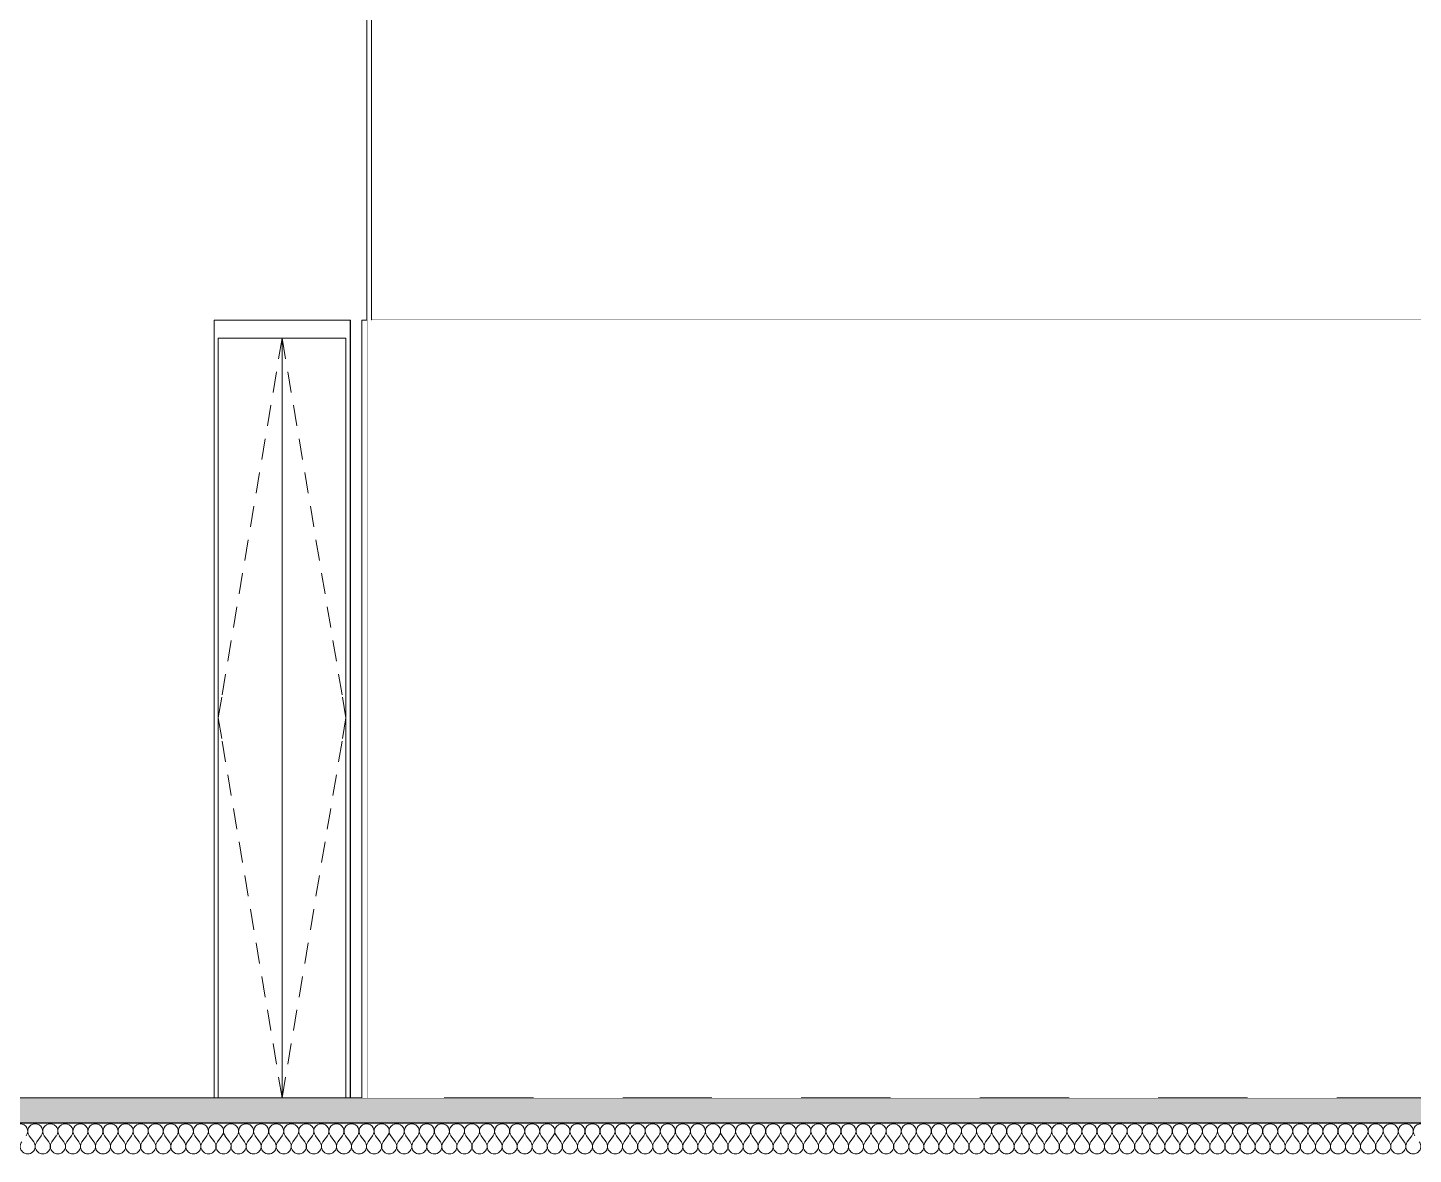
# Model space of a CAD drawing. Header units: millimetres. Extents: x -46169 to 228156, y -86316 to 18123.
# Drawn here: x 161364 to 165745, y -81289 to -77729 of the extents above; entities that cross this region are included whole.
import ezdxf

# ---------------------------------------------------------------- set-up
doc = ezdxf.new("R2010")
doc.units = ezdxf.units.MM
doc.header["$MEASUREMENT"] = 0
doc.linetypes.add('Dashed', pattern=[2822.222233, 1411.111116, -1411.111116])
doc.linetypes.add('Wipeout_Contour', pattern=[1000, 0, -1000])
for name, color, linetype, lineweight, true_color in [('0_Pen_No__105', 7, 'Continuous', 15, 0xa6a6a6), ('ArchiCAD Doors_Pen_No__63', 7, 'Continuous', 20, 0x606060), ('New_A-20-M_Floor_Slab_Pen_No__107', 7, 'Continuous', 15, 0xa6a6a6), ('New_A-20-M_Floor_Slab_Pen_No__109', 7, 'Continuous', 15, 0xa6a6a6), ('New_A-20-M_Floor_Slab_Pen_No__162', 7, 'Continuous', 0, 0xe47200), ('New_ArchiCAD Doors_Pen_No__63', 7, 'Continuous', 20, 0x606060)]:
    doc.layers.add(name, color=color, linetype=linetype, lineweight=lineweight, true_color=true_color)
for name, color, linetype in [('A-25-M_Wall_Int', 7, 'Continuous'), ('ArchiCAD Doors', 7, 'Continuous'), ('New_A-20-M_Floor_Slab', 7, 'Continuous'), ('New_A-25-M_Wall_Int', 7, 'Continuous'), ('New_ArchiCAD Doors', 7, 'Continuous')]:
    doc.layers.add(name, color=color, linetype=linetype)
for name, color, linetype, lineweight in [('A-25-M_Wall_Int_Pen_No__87', 8, 'Continuous', 20), ('New_A-20-M_Floor_Slab_Pen_No__1', 7, 'Continuous', 13), ('New_A-25-M_Wall_Int_Pen_No__87', 8, 'Continuous', 20), ('New_ArchiCAD Doors_Pen_No__3', 7, 'Continuous', 18), ('New_ArchiCAD Doors_Pen_No__87', 8, 'Continuous', 20)]:
    doc.layers.add(name, color=color, linetype=linetype, lineweight=lineweight)

# ---------------------------------------------------------------- blocks, each defined once
blk = doc.blocks.new('Section Elem_16_1', base_point=(104446.8, -81111))
at = {"color": 254, "linetype": 'Wipeout_Contour', "lineweight": 0, "ltscale": 1077314.74005045}
blk.add_wipeout([(162376.2, -78653), (162384.2, -78653), (162384.2, -81111), (162406.4, -81111), (162406.4, -69671.4), (162376.2, -69671.4)], dxfattribs=at).dxf.layer = 'New_A-25-M_Wall_Int'
at = {"color": 254, "linetype": 'Wipeout_Contour', "lineweight": 0, "ltscale": 712896.085846}
blk.add_wipeout([(161259, -81111), (161402.7, -81111), (161402.7, -70031), (161259, -70031)], dxfattribs=at).dxf.layer = 'New_A-25-M_Wall_Int'
at = {"color": 254, "linetype": 'Wipeout_Contour', "lineweight": 0, "ltscale": 714156.563209}
blk.add_wipeout([(162336, -78653), (162376.2, -78653), (162376.2, -69671.4), (162336, -69671.4)], dxfattribs=at).dxf.layer = 'New_A-25-M_Wall_Int'
at = {"color": 254, "linetype": 'Wipeout_Contour', "lineweight": 0, "ltscale": 1077470.538133543}
blk.add_wipeout([(162426.5, -69671.4), (162406.4, -69671.4), (162406.4, -81111), (162420.5, -81111), (162420.5, -78653), (162426.5, -78653)], dxfattribs=at).dxf.layer = 'New_A-25-M_Wall_Int'
at = {"color": 254, "linetype": 'Wipeout_Contour', "lineweight": 0, "ltscale": 713400.793084}
blk.add_wipeout([(161402.7, -81111), (161537.7, -81111), (161537.7, -70031), (161402.7, -70031)], dxfattribs=at).dxf.layer = 'New_A-25-M_Wall_Int'
at = {"color": 254, "linetype": 'Wipeout_Contour', "lineweight": 0, "ltscale": 713992.292216}
blk.add_wipeout([(162285.9, -69671.4), (162285.9, -78653), (162336, -78653), (162336, -69671.4)], dxfattribs=at).dxf.layer = 'New_A-25-M_Wall_Int'
at = {"color": 254, "linetype": 'Wipeout_Contour', "lineweight": 0, "ltscale": 714430.799271}
blk.add_wipeout([(162426.5, -78653), (162436.5, -78653), (162436.5, -69671.4), (162426.5, -69671.4)], dxfattribs=at).dxf.layer = 'New_A-25-M_Wall_Int'
at = {"color": 254, "linetype": 'Wipeout_Contour', "lineweight": 0, "ltscale": 713873.788373}
blk.add_wipeout([(161537.7, -70031), (161537.7, -81111), (161663.9, -81111), (161663.9, -70031)], dxfattribs=at).dxf.layer = 'New_A-25-M_Wall_Int'
at = {"color": 254, "linetype": 'Wipeout_Contour', "lineweight": 0, "ltscale": 1418899.165274966}
blk.add_wipeout([(161663.9, -69671.4), (161663.9, -70011), (161753.4, -70011), (161753.4, -70031), (161663.9, -70031), (161663.9, -81111), (161781, -81111), (161781, -69671.4)], dxfattribs=at).dxf.layer = 'New_A-25-M_Wall_Int'
at = {"color": 254, "linetype": 'Wipeout_Contour', "lineweight": 0, "ltscale": 713791.979632}
blk.add_wipeout([(162285.9, -69671.4), (162225.9, -69671.4), (162225.9, -78653), (162285.9, -78653)], dxfattribs=at).dxf.layer = 'New_A-25-M_Wall_Int'
at = {"color": 254, "linetype": 'Wipeout_Contour', "lineweight": 0, "ltscale": 714437.069259}
blk.add_wipeout([(161888.9, -69671.4), (161781, -69671.4), (161781, -81111), (161888.9, -81111)], dxfattribs=at).dxf.layer = 'New_A-25-M_Wall_Int'
at = {"color": 254, "linetype": 'Wipeout_Contour', "lineweight": 0, "ltscale": 713555.902123}
blk.add_wipeout([(162156.1, -69671.4), (162156.1, -78653), (162225.9, -78653), (162225.9, -69671.4)], dxfattribs=at).dxf.layer = 'New_A-25-M_Wall_Int'
at = {"color": 254, "linetype": 'Wipeout_Contour', "lineweight": 0, "ltscale": 1074895.352774525}
blk.add_wipeout([(161888.9, -69671.4), (161888.9, -81111), (161953.1, -81111), (161953.1, -78653), (161987.5, -78653), (161987.5, -69671.4)], dxfattribs=at).dxf.layer = 'New_A-25-M_Wall_Int'
at = {"color": 254, "linetype": 'Wipeout_Contour', "lineweight": 0, "ltscale": 712977.80633}
blk.add_wipeout([(162076.6, -69671.4), (161987.5, -69671.4), (161987.5, -78653), (162076.6, -78653)], dxfattribs=at).dxf.layer = 'New_A-25-M_Wall_Int'
at = {"color": 254, "linetype": 'Wipeout_Contour', "lineweight": 0, "ltscale": 713284.386191}
blk.add_wipeout([(162076.6, -69671.4), (162076.6, -78653), (162156.1, -78653), (162156.1, -69671.4)], dxfattribs=at).dxf.layer = 'New_A-25-M_Wall_Int'
blk = doc.blocks.new('Section Elem_80_1', base_point=(104446.8, -81111))
at = {"color": 254, "linetype": 'Wipeout_Contour', "lineweight": 0, "ltscale": 722430.419837}
blk.add_wipeout([(161966.7, -81111), (161966.7, -78726), (161953.1, -78726), (161953.1, -81111)], dxfattribs=at).dxf.layer = 'New_ArchiCAD Doors'
at = {"color": 254, "linetype": 'Wipeout_Contour', "lineweight": 0, "ltscale": 723927.611679}
blk.add_wipeout([(162370.4, -78726), (162370.4, -81111), (162383.9, -81111), (162383.9, -78726)], dxfattribs=at).dxf.layer = 'New_ArchiCAD Doors'
at = {"color": 254, "linetype": 'Wipeout_Contour', "lineweight": 0, "ltscale": 723952.452925}
blk.add_wipeout([(162383.9, -78726), (162383.9, -81111), (162384.2, -81111), (162384.2, -78726)], dxfattribs=at).dxf.layer = 'New_ArchiCAD Doors'
at = {"color": 254, "linetype": 'Wipeout_Contour', "lineweight": 0, "ltscale": 1442063.929316585}
blk.add_wipeout([(162383.9, -78653), (161953.1, -78653), (161953.1, -78726), (161966.7, -78726), (161966.7, -78710), (162370.4, -78710), (162370.4, -78726), (162383.9, -78726)], dxfattribs=at).dxf.layer = 'New_ArchiCAD Doors'
at = {"color": 254, "linetype": 'Wipeout_Contour', "lineweight": 0, "ltscale": 721782.50285}
blk.add_wipeout([(162383.9, -78653), (162383.9, -78726), (162384.2, -78726), (162384.2, -78653)], dxfattribs=at).dxf.layer = 'New_ArchiCAD Doors'
at = {"color": 254, "linetype": 'Wipeout_Contour', "lineweight": 0, "ltscale": 722802.857761}
blk.add_wipeout([(161966.7, -78710), (161966.7, -81111), (162168.5, -81111), (162168.5, -78710)], dxfattribs=at).dxf.layer = 'New_ArchiCAD Doors'
at = {"layer": 'New_ArchiCAD Doors_Pen_No__3', "linetype": 'Continuous'}
for p, q in [((162132.7, -78922.3), (162121.7, -78987.7)), ((162114.9, -79028.5), (162103.9, -79093.8)), ((162097, -79134.7), (162086, -79200)), ((162079.2, -79240.9), (162068.2, -79306.2)), ((162061.3, -79347), (162050.3, -79412.4)), ((162043.4, -79453.2), (162032.5, -79518.6)), ((162025.6, -79559.4), (162014.6, -79624.8)), ((162007.7, -79665.6), (161996.8, -79730.9)), ((161989.9, -79771.8), (161978.9, -79837.1)), ((161977.6, -79845.1), (161966.6, -79910.5)), ((161977.6, -79975.8), (161966.6, -79910.5)), ((161989.9, -80049.1), (161978.9, -79983.8)), ((162007.7, -80155.3), (161996.8, -80090)), ((162025.6, -80261.5), (162014.6, -80196.2)), ((162043.4, -80367.7), (162032.5, -80302.3)), ((162061.3, -80473.9), (162050.3, -80408.5)), ((162079.2, -80580.1), (162068.2, -80514.7)), ((162097, -80686.2), (162086, -80620.9)), ((162114.9, -80792.4), (162103.9, -80727.1)), ((162132.7, -80898.6), (162121.7, -80833.3))]:
    blk.add_line(p, q, dxfattribs=at)
at = {"layer": 'New_ArchiCAD Doors_Pen_No__63', "linetype": 'Continuous'}
for p, q in [((161953.1, -78653), (162383.9, -78653)), ((161953.1, -78726), (161953.1, -78653)), ((162384.2, -78653), (162383.9, -78653)), ((161966.7, -78710), (161966.7, -78726)), ((161953.1, -81111), (161953.1, -78726)), ((161966.7, -78726), (161966.7, -81111))]:
    blk.add_line(p, q, dxfattribs=at)
at = {"color": 254, "linetype": 'Wipeout_Contour', "lineweight": 0, "ltscale": 723527.126709}
blk.add_wipeout([(162370.4, -78710), (162168.5, -78710), (162168.5, -81111), (162370.4, -81111)], dxfattribs=at).dxf.layer = 'New_ArchiCAD Doors'
at = {"layer": 'New_ArchiCAD Doors_Pen_No__3', "linetype": 'Continuous'}
for p, q in [((162168.4, -78710), (162157.4, -78775.3)), ((162168.4, -78710), (162179.4, -78775.3)), ((162150.6, -78816.1), (162139.6, -78881.5)), ((162186.3, -78816.1), (162197.3, -78881.5)), ((162204.1, -78922.3), (162215.1, -78987.7)), ((162222, -79028.5), (162233, -79093.8)), ((162239.8, -79134.7), (162250.8, -79200)), ((162257.7, -79240.9), (162268.7, -79306.2)), ((162275.5, -79347), (162286.5, -79412.4)), ((162293.4, -79453.2), (162304.4, -79518.6)), ((162311.3, -79559.4), (162322.2, -79624.8)), ((162329.1, -79665.6), (162340.1, -79730.9)), ((162347, -79771.8), (162358, -79837.1)), ((162359.3, -79845.1), (162370.3, -79910.5)), ((162359.3, -79975.8), (162370.3, -79910.5)), ((162347, -80049.1), (162358, -79983.8)), ((162329.1, -80155.3), (162340.1, -80090)), ((162311.3, -80261.5), (162322.2, -80196.2)), ((162293.4, -80367.7), (162304.4, -80302.3)), ((162275.5, -80473.9), (162286.5, -80408.5)), ((162257.7, -80580.1), (162268.7, -80514.7)), ((162239.8, -80686.2), (162250.8, -80620.9)), ((162222, -80792.4), (162233, -80727.1)), ((162204.1, -80898.6), (162215.1, -80833.3)), ((162150.6, -81004.8), (162139.6, -80939.4)), ((162186.3, -81004.8), (162197.3, -80939.4)), ((162168.4, -81111), (162157.4, -81045.6)), ((162168.4, -81111), (162179.4, -81045.6))]:
    blk.add_line(p, q, dxfattribs=at)
at = {"layer": 'New_ArchiCAD Doors_Pen_No__63', "linetype": 'Continuous'}
for p, q in [((162383.9, -78653), (162383.9, -78726)), ((162168.5, -78710), (161966.7, -78710)), ((162168.5, -78710), (162370.4, -78710)), ((162168.5, -81111), (162168.5, -78710)), ((162370.4, -78710), (162370.4, -78726)), ((162370.4, -81111), (162370.4, -78726)), ((162384.2, -78726), (162383.9, -78726)), ((162383.9, -78726), (162383.9, -81111))]:
    blk.add_line(p, q, dxfattribs=at)
at = {"layer": 'New_ArchiCAD Doors_Pen_No__87', "linetype": 'Continuous'}
blk.add_line((162384.2, -78653), (162384.2, -81111), dxfattribs=at)
blk = doc.blocks.new('*X183', base_point=(104446.8, -81111))
at = {"layer": 'New_A-20-M_Floor_Slab_Pen_No__107', "linetype": 'Continuous'}
for p, q in [((161383.1, -81250), (161368.8, -81230.9)), ((161392.6, -81250), (161406.9, -81230.9)), ((161430.7, -81250), (161416.4, -81230.9)), ((161440.2, -81250), (161454.5, -81230.9)), ((161478.3, -81250), (161464, -81230.9)), ((161487.8, -81250), (161502.1, -81230.9)), ((161525.9, -81250), (161511.7, -81230.9)), ((161535.5, -81250), (161549.8, -81230.9)), ((161573.6, -81250), (161559.3, -81230.9)), ((161583.1, -81250), (161597.4, -81230.9)), ((161621.2, -81250), (161606.9, -81230.9)), ((161630.7, -81250), (161645, -81230.9)), ((161668.8, -81250), (161654.5, -81230.9)), ((161678.3, -81250), (161692.6, -81230.9)), ((161716.4, -81250), (161702.1, -81230.9)), ((161725.9, -81250), (161740.2, -81230.9)), ((161764, -81250), (161749.8, -81230.9)), ((161773.6, -81250), (161787.8, -81230.9)), ((161811.7, -81250), (161797.4, -81230.9)), ((161821.2, -81250), (161835.5, -81230.9)), ((161859.3, -81250), (161845, -81230.9)), ((161868.8, -81250), (161883.1, -81230.9)), ((161906.9, -81250), (161892.6, -81230.9)), ((161916.4, -81250), (161930.7, -81230.9)), ((161954.5, -81250), (161940.2, -81230.9)), ((161964, -81250), (161978.3, -81230.9)), ((162002.1, -81250), (161987.8, -81230.9)), ((162011.7, -81250), (162025.9, -81230.9)), ((162049.8, -81250), (162035.5, -81230.9)), ((162059.3, -81250), (162073.6, -81230.9)), ((162097.4, -81250), (162083.1, -81230.9)), ((162106.9, -81250), (162121.2, -81230.9)), ((162145, -81250), (162130.7, -81230.9)), ((162154.5, -81250), (162168.8, -81230.9)), ((162192.6, -81250), (162178.3, -81230.9)), ((162202.1, -81250), (162216.4, -81230.9)), ((162240.2, -81250), (162225.9, -81230.9)), ((162249.8, -81250), (162264, -81230.9)), ((162287.8, -81250), (162273.6, -81230.9)), ((162297.4, -81250), (162311.7, -81230.9)), ((162335.5, -81250), (162321.2, -81230.9)), ((162345, -81250), (162359.3, -81230.9)), ((162383.1, -81250), (162368.8, -81230.9)), ((162392.6, -81250), (162406.9, -81230.9)), ((162430.7, -81250), (162416.4, -81230.9)), ((162440.2, -81250), (162454.5, -81230.9)), ((162478.3, -81250), (162464, -81230.9)), ((162487.8, -81250), (162502.1, -81230.9)), ((162525.9, -81250), (162511.7, -81230.9)), ((162535.5, -81250), (162549.8, -81230.9)), ((162573.6, -81250), (162559.3, -81230.9)), ((162583.1, -81250), (162597.4, -81230.9)), ((162621.2, -81250), (162606.9, -81230.9)), ((162630.7, -81250), (162645, -81230.9)), ((162668.8, -81250), (162654.5, -81230.9)), ((162678.3, -81250), (162692.6, -81230.9)), ((162716.4, -81250), (162702.1, -81230.9)), ((162725.9, -81250), (162740.2, -81230.9)), ((162764, -81250), (162749.8, -81230.9)), ((162773.6, -81250), (162787.8, -81230.9)), ((162811.7, -81250), (162797.4, -81230.9)), ((162821.2, -81250), (162835.5, -81230.9)), ((162859.3, -81250), (162845, -81230.9)), ((162868.8, -81250), (162883.1, -81230.9)), ((162906.9, -81250), (162892.6, -81230.9)), ((162916.4, -81250), (162930.7, -81230.9)), ((162954.5, -81250), (162940.2, -81230.9)), ((162964, -81250), (162978.3, -81230.9)), ((163002.1, -81250), (162987.8, -81230.9)), ((163011.7, -81250), (163025.9, -81230.9)), ((163049.8, -81250), (163035.5, -81230.9)), ((163059.3, -81250), (163073.6, -81230.9)), ((163097.4, -81250), (163083.1, -81230.9)), ((163106.9, -81250), (163121.2, -81230.9)), ((163145, -81250), (163130.7, -81230.9)), ((163154.5, -81250), (163168.8, -81230.9)), ((163192.6, -81250), (163178.3, -81230.9)), ((163202.1, -81250), (163216.4, -81230.9)), ((163240.2, -81250), (163225.9, -81230.9)), ((163249.8, -81250), (163264, -81230.9)), ((163287.8, -81250), (163273.6, -81230.9)), ((163297.4, -81250), (163311.7, -81230.9)), ((163335.5, -81250), (163321.2, -81230.9)), ((163345, -81250), (163359.3, -81230.9)), ((163383.1, -81250), (163368.8, -81230.9)), ((163392.6, -81250), (163406.9, -81230.9)), ((163430.7, -81250), (163416.4, -81230.9)), ((163440.2, -81250), (163454.5, -81230.9)), ((163478.3, -81250), (163464, -81230.9)), ((163487.8, -81250), (163502.1, -81230.9)), ((163525.9, -81250), (163511.7, -81230.9)), ((163535.5, -81250), (163549.8, -81230.9)), ((163573.6, -81250), (163559.3, -81230.9)), ((163583.1, -81250), (163597.4, -81230.9)), ((163621.2, -81250), (163606.9, -81230.9)), ((163630.7, -81250), (163645, -81230.9)), ((163668.8, -81250), (163654.5, -81230.9)), ((163678.3, -81250), (163692.6, -81230.9)), ((163716.4, -81250), (163702.1, -81230.9)), ((163725.9, -81250), (163740.2, -81230.9)), ((163764, -81250), (163749.8, -81230.9)), ((163773.6, -81250), (163787.8, -81230.9)), ((163811.7, -81250), (163797.4, -81230.9)), ((163821.2, -81250), (163835.5, -81230.9)), ((163859.3, -81250), (163845, -81230.9)), ((163868.8, -81250), (163883.1, -81230.9)), ((163906.9, -81250), (163892.6, -81230.9)), ((163916.4, -81250), (163930.7, -81230.9)), ((163954.5, -81250), (163940.2, -81230.9)), ((163964, -81250), (163978.3, -81230.9)), ((164002.1, -81250), (163987.8, -81230.9)), ((164011.7, -81250), (164025.9, -81230.9)), ((164049.8, -81250), (164035.5, -81230.9)), ((164059.3, -81250), (164073.6, -81230.9)), ((164097.4, -81250), (164083.1, -81230.9)), ((164106.9, -81250), (164121.2, -81230.9)), ((164145, -81250), (164130.7, -81230.9)), ((164154.5, -81250), (164168.8, -81230.9)), ((164192.6, -81250), (164178.3, -81230.9)), ((164202.1, -81250), (164216.4, -81230.9)), ((164240.2, -81250), (164225.9, -81230.9)), ((164249.8, -81250), (164264, -81230.9)), ((164287.8, -81250), (164273.6, -81230.9)), ((164297.4, -81250), (164311.7, -81230.9)), ((164335.5, -81250), (164321.2, -81230.9)), ((164345, -81250), (164359.3, -81230.9)), ((164383.1, -81250), (164368.8, -81230.9)), ((164392.6, -81250), (164406.9, -81230.9)), ((164430.7, -81250), (164416.4, -81230.9)), ((164440.2, -81250), (164454.5, -81230.9)), ((164478.3, -81250), (164464, -81230.9)), ((164487.8, -81250), (164502.1, -81230.9)), ((164525.9, -81250), (164511.7, -81230.9)), ((164535.5, -81250), (164549.8, -81230.9)), ((164573.6, -81250), (164559.3, -81230.9)), ((164583.1, -81250), (164597.4, -81230.9)), ((164621.2, -81250), (164606.9, -81230.9)), ((164630.7, -81250), (164645, -81230.9)), ((164668.8, -81250), (164654.5, -81230.9)), ((164678.3, -81250), (164692.6, -81230.9)), ((164716.4, -81250), (164702.1, -81230.9)), ((164725.9, -81250), (164740.2, -81230.9)), ((164764, -81250), (164749.8, -81230.9)), ((164773.6, -81250), (164787.8, -81230.9)), ((164811.7, -81250), (164797.4, -81230.9)), ((164821.2, -81250), (164835.5, -81230.9)), ((164859.3, -81250), (164845, -81230.9)), ((164868.8, -81250), (164883.1, -81230.9)), ((164906.9, -81250), (164892.6, -81230.9)), ((164916.4, -81250), (164930.7, -81230.9)), ((164954.5, -81250), (164940.2, -81230.9)), ((164964, -81250), (164978.3, -81230.9)), ((165002.1, -81250), (164987.8, -81230.9)), ((165011.7, -81250), (165025.9, -81230.9)), ((165049.8, -81250), (165035.5, -81230.9)), ((165059.3, -81250), (165073.6, -81230.9)), ((165097.4, -81250), (165083.1, -81230.9)), ((165106.9, -81250), (165121.2, -81230.9)), ((165145, -81250), (165130.7, -81230.9)), ((165154.5, -81250), (165168.8, -81230.9)), ((165192.6, -81250), (165178.3, -81230.9)), ((165202.1, -81250), (165216.4, -81230.9)), ((165240.2, -81250), (165225.9, -81230.9)), ((165249.8, -81250), (165264, -81230.9)), ((165287.8, -81250), (165273.6, -81230.9)), ((165297.4, -81250), (165311.7, -81230.9)), ((165335.5, -81250), (165321.2, -81230.9)), ((165345, -81250), (165359.3, -81230.9)), ((165383.1, -81250), (165368.8, -81230.9)), ((165392.6, -81250), (165406.9, -81230.9)), ((165430.7, -81250), (165416.4, -81230.9)), ((165440.2, -81250), (165454.5, -81230.9)), ((165478.3, -81250), (165464, -81230.9)), ((165487.8, -81250), (165502.1, -81230.9)), ((165525.9, -81250), (165511.7, -81230.9)), ((165535.5, -81250), (165549.8, -81230.9)), ((165573.6, -81250), (165559.3, -81230.9)), ((165583.1, -81250), (165597.4, -81230.9)), ((165621.2, -81250), (165606.9, -81230.9)), ((165630.7, -81250), (165645, -81230.9)), ((165668.8, -81250), (165654.5, -81230.9)), ((165678.3, -81250), (165692.6, -81230.9)), ((165716.4, -81250), (165702.1, -81230.9)), ((165725.9, -81250), (165740.2, -81230.9))]:
    blk.add_line(p, q, dxfattribs=at)
for centre, start, end in [((161340.2, -81216.7), 323.1301, 90), ((161387.8, -81216.7), 90, 216.8699), ((161387.8, -81216.7), 323.1301, 90), ((161435.5, -81216.7), 90, 216.8699), ((161435.5, -81216.7), 323.1301, 90), ((161483.1, -81216.7), 90, 216.8699), ((161483.1, -81216.7), 323.1301, 90), ((161530.7, -81216.7), 90, 216.8699), ((161530.7, -81216.7), 323.1301, 90), ((161578.3, -81216.7), 90, 216.8699), ((161578.3, -81216.7), 323.1301, 90), ((161625.9, -81216.7), 90, 216.8699), ((161625.9, -81216.7), 323.1301, 90), ((161673.6, -81216.7), 90, 216.8699), ((161673.6, -81216.7), 323.1301, 90), ((161721.2, -81216.7), 90, 216.8699), ((161721.2, -81216.7), 323.1301, 90), ((161768.8, -81216.7), 90, 216.8699), ((161768.8, -81216.7), 323.1301, 90), ((161816.4, -81216.7), 90, 216.8699), ((161816.4, -81216.7), 323.1301, 90), ((161864, -81216.7), 90, 216.8699), ((161864, -81216.7), 323.1301, 90), ((161911.7, -81216.7), 90, 216.8699), ((161911.7, -81216.7), 323.1301, 90), ((161959.3, -81216.7), 90, 216.8699), ((161959.3, -81216.7), 323.1301, 90), ((162006.9, -81216.7), 90, 216.8699), ((162006.9, -81216.7), 323.1301, 90), ((162054.5, -81216.7), 90, 216.8699), ((162054.5, -81216.7), 323.1301, 90), ((162102.1, -81216.7), 90, 216.8699), ((162102.1, -81216.7), 323.1301, 90), ((162149.8, -81216.7), 90, 216.8699), ((162149.8, -81216.7), 323.1301, 90), ((162197.4, -81216.7), 90, 216.8699), ((162197.4, -81216.7), 323.1301, 90), ((162245, -81216.7), 90, 216.8699), ((162245, -81216.7), 323.1301, 90), ((162292.6, -81216.7), 90, 216.8699), ((162292.6, -81216.7), 323.1301, 90), ((162340.2, -81216.7), 90, 216.8699), ((162340.2, -81216.7), 323.1301, 90), ((162387.8, -81216.7), 90, 216.8699), ((162387.8, -81216.7), 323.1301, 90), ((162435.5, -81216.7), 90, 216.8699), ((162435.5, -81216.7), 323.1301, 90), ((162483.1, -81216.7), 90, 216.8699), ((162483.1, -81216.7), 323.1301, 90), ((162530.7, -81216.7), 90, 216.8699), ((162530.7, -81216.7), 323.1301, 90), ((162578.3, -81216.7), 90, 216.8699), ((162578.3, -81216.7), 323.1301, 90), ((162625.9, -81216.7), 90, 216.8699), ((162625.9, -81216.7), 323.1301, 90), ((162673.6, -81216.7), 90, 216.8699), ((162673.6, -81216.7), 323.1301, 90), ((162721.2, -81216.7), 90, 216.8699), ((162721.2, -81216.7), 323.1301, 90), ((162768.8, -81216.7), 90, 216.8699), ((162768.8, -81216.7), 323.1301, 90), ((162816.4, -81216.7), 90, 216.8699), ((162816.4, -81216.7), 323.1301, 90), ((162864, -81216.7), 90, 216.8699), ((162864, -81216.7), 323.1301, 90), ((162911.7, -81216.7), 90, 216.8699), ((162911.7, -81216.7), 323.1301, 90), ((162959.3, -81216.7), 90, 216.8699), ((162959.3, -81216.7), 323.1301, 90), ((163006.9, -81216.7), 90, 216.8699), ((163006.9, -81216.7), 323.1301, 90), ((163054.5, -81216.7), 90, 216.8699), ((163054.5, -81216.7), 323.1301, 90), ((163102.1, -81216.7), 90, 216.8699), ((163102.1, -81216.7), 323.1301, 90), ((163149.8, -81216.7), 90, 216.8699), ((163149.8, -81216.7), 323.1301, 90), ((163197.4, -81216.7), 90, 216.8699), ((163197.4, -81216.7), 323.1301, 90), ((163245, -81216.7), 90, 216.8699), ((163245, -81216.7), 323.1301, 90), ((163292.6, -81216.7), 90, 216.8699), ((163292.6, -81216.7), 323.1301, 90), ((163340.2, -81216.7), 90, 216.8699), ((163340.2, -81216.7), 323.1301, 90), ((163387.8, -81216.7), 90, 216.8699), ((163387.8, -81216.7), 323.1301, 90), ((163435.5, -81216.7), 90, 216.8699), ((163435.5, -81216.7), 323.1301, 90), ((163483.1, -81216.7), 90, 216.8699), ((163483.1, -81216.7), 323.1301, 90), ((163530.7, -81216.7), 90, 216.8699), ((163530.7, -81216.7), 323.1301, 90), ((163578.3, -81216.7), 90, 216.8699), ((163578.3, -81216.7), 323.1301, 90), ((163625.9, -81216.7), 90, 216.8699), ((163625.9, -81216.7), 323.1301, 90), ((163673.6, -81216.7), 90, 216.8699), ((163673.6, -81216.7), 323.1301, 90), ((163721.2, -81216.7), 90, 216.8699), ((163721.2, -81216.7), 323.1301, 90), ((163768.8, -81216.7), 90, 216.8699), ((163768.8, -81216.7), 323.1301, 90), ((163816.4, -81216.7), 90, 216.8699), ((163816.4, -81216.7), 323.1301, 90), ((163864, -81216.7), 90, 216.8699), ((163864, -81216.7), 323.1301, 90), ((163911.7, -81216.7), 90, 216.8699), ((163911.7, -81216.7), 323.1301, 90), ((163959.3, -81216.7), 90, 216.8699), ((163959.3, -81216.7), 323.1301, 90), ((164006.9, -81216.7), 90, 216.8699), ((164006.9, -81216.7), 323.1301, 90), ((164054.5, -81216.7), 90, 216.8699), ((164054.5, -81216.7), 323.1301, 90), ((164102.1, -81216.7), 90, 216.8699), ((164102.1, -81216.7), 323.1301, 90), ((164149.8, -81216.7), 90, 216.8699), ((164149.8, -81216.7), 323.1301, 90), ((164197.4, -81216.7), 90, 216.8699), ((164197.4, -81216.7), 323.1301, 90), ((164245, -81216.7), 90, 216.8699), ((164245, -81216.7), 323.1301, 90), ((164292.6, -81216.7), 90, 216.8699), ((164292.6, -81216.7), 323.1301, 90), ((164340.2, -81216.7), 90, 216.8699), ((164340.2, -81216.7), 323.1301, 90), ((164387.8, -81216.7), 90, 216.8699), ((164387.8, -81216.7), 323.1301, 90), ((164435.5, -81216.7), 90, 216.8699), ((164435.5, -81216.7), 323.1301, 90), ((164483.1, -81216.7), 90, 216.8699), ((164483.1, -81216.7), 323.1301, 90), ((164530.7, -81216.7), 90, 216.8699), ((164530.7, -81216.7), 323.1301, 90), ((164578.3, -81216.7), 90, 216.8699), ((164578.3, -81216.7), 323.1301, 90), ((164625.9, -81216.7), 90, 216.8699), ((164625.9, -81216.7), 323.1301, 90), ((164673.6, -81216.7), 90, 216.8699), ((164673.6, -81216.7), 323.1301, 90), ((164721.2, -81216.7), 90, 216.8699), ((164721.2, -81216.7), 323.1301, 90), ((164768.8, -81216.7), 90, 216.8699), ((164768.8, -81216.7), 323.1301, 90), ((164816.4, -81216.7), 90, 216.8699), ((164816.4, -81216.7), 323.1301, 90), ((164864, -81216.7), 90, 216.8699), ((164864, -81216.7), 323.1301, 90), ((164911.7, -81216.7), 90, 216.8699), ((164911.7, -81216.7), 323.1301, 90), ((164959.3, -81216.7), 90, 216.8699), ((164959.3, -81216.7), 323.1301, 90), ((165006.9, -81216.7), 90, 216.8699), ((165006.9, -81216.7), 323.1301, 90), ((165054.5, -81216.7), 90, 216.8699), ((165054.5, -81216.7), 323.1301, 90), ((165102.1, -81216.7), 90, 216.8699), ((165102.1, -81216.7), 323.1301, 90), ((165149.8, -81216.7), 90, 216.8699), ((165149.8, -81216.7), 323.1301, 90), ((165197.4, -81216.7), 90, 216.8699), ((165197.4, -81216.7), 323.1301, 90), ((165245, -81216.7), 90, 216.8699), ((165245, -81216.7), 323.1301, 90), ((165292.6, -81216.7), 90, 216.8699), ((165292.6, -81216.7), 323.1301, 90), ((165340.2, -81216.7), 90, 216.8699), ((165340.2, -81216.7), 323.1301, 90), ((165387.8, -81216.7), 90, 216.8699), ((165387.8, -81216.7), 323.1301, 90), ((165435.5, -81216.7), 90, 216.8699), ((165435.5, -81216.7), 323.1301, 90), ((165483.1, -81216.7), 90, 216.8699), ((165483.1, -81216.7), 323.1301, 90), ((165530.7, -81216.7), 90, 216.8699), ((165530.7, -81216.7), 323.1301, 90), ((165578.3, -81216.7), 90, 216.8699), ((165578.3, -81216.7), 323.1301, 90), ((165625.9, -81216.7), 90, 216.8699), ((165625.9, -81216.7), 323.1301, 90), ((165673.6, -81216.7), 90, 216.8699), ((165673.6, -81216.7), 323.1301, 90), ((165721.2, -81216.7), 90, 216.8699), ((165721.2, -81216.7), 323.1301, 90), ((165768.8, -81216.7), 90, 216.8699), ((161364, -81264.3), 143.1301, 36.8699), ((161411.7, -81264.3), 143.1301, 36.8699), ((161459.3, -81264.3), 143.1301, 36.8699), ((161506.9, -81264.3), 143.1301, 36.8699), ((161554.5, -81264.3), 143.1301, 36.8699), ((161602.1, -81264.3), 143.1301, 36.8699), ((161649.8, -81264.3), 143.1301, 36.8699), ((161697.4, -81264.3), 143.1301, 36.8699), ((161745, -81264.3), 143.1301, 36.8699), ((161792.6, -81264.3), 143.1301, 36.8699), ((161840.2, -81264.3), 143.1301, 36.8699), ((161887.8, -81264.3), 143.1301, 36.8699), ((161935.5, -81264.3), 143.1301, 36.8699), ((161983.1, -81264.3), 143.1301, 36.8699), ((162030.7, -81264.3), 143.1301, 36.8699), ((162078.3, -81264.3), 143.1301, 36.8699), ((162125.9, -81264.3), 143.1301, 36.8699), ((162173.6, -81264.3), 143.1301, 36.8699), ((162221.2, -81264.3), 143.1301, 36.8699), ((162268.8, -81264.3), 143.1301, 36.8699), ((162316.4, -81264.3), 143.1301, 36.8699), ((162364, -81264.3), 143.1301, 36.8699), ((162411.7, -81264.3), 143.1301, 36.8699), ((162459.3, -81264.3), 143.1301, 36.8699), ((162506.9, -81264.3), 143.1301, 36.8699), ((162554.5, -81264.3), 143.1301, 36.8699), ((162602.1, -81264.3), 143.1301, 36.8699), ((162649.8, -81264.3), 143.1301, 36.8699), ((162697.4, -81264.3), 143.1301, 36.8699), ((162745, -81264.3), 143.1301, 36.8699), ((162792.6, -81264.3), 143.1301, 36.8699), ((162840.2, -81264.3), 143.1301, 36.8699), ((162887.8, -81264.3), 143.1301, 36.8699), ((162935.5, -81264.3), 143.1301, 36.8699), ((162983.1, -81264.3), 143.1301, 36.8699), ((163030.7, -81264.3), 143.1301, 36.8699), ((163078.3, -81264.3), 143.1301, 36.8699), ((163125.9, -81264.3), 143.1301, 36.8699), ((163173.6, -81264.3), 143.1301, 36.8699), ((163221.2, -81264.3), 143.1301, 36.8699), ((163268.8, -81264.3), 143.1301, 36.8699), ((163316.4, -81264.3), 143.1301, 36.8699), ((163364, -81264.3), 143.1301, 36.8699), ((163411.7, -81264.3), 143.1301, 36.8699), ((163459.3, -81264.3), 143.1301, 36.8699), ((163506.9, -81264.3), 143.1301, 36.8699), ((163554.5, -81264.3), 143.1301, 36.8699), ((163602.1, -81264.3), 143.1301, 36.8699), ((163649.8, -81264.3), 143.1301, 36.8699), ((163697.4, -81264.3), 143.1301, 36.8699), ((163745, -81264.3), 143.1301, 36.8699), ((163792.6, -81264.3), 143.1301, 36.8699), ((163840.2, -81264.3), 143.1301, 36.8699), ((163887.8, -81264.3), 143.1301, 36.8699), ((163935.5, -81264.3), 143.1301, 36.8699), ((163983.1, -81264.3), 143.1301, 36.8699), ((164030.7, -81264.3), 143.1301, 36.8699), ((164078.3, -81264.3), 143.1301, 36.8699), ((164125.9, -81264.3), 143.1301, 36.8699), ((164173.6, -81264.3), 143.1301, 36.8699), ((164221.2, -81264.3), 143.1301, 36.8699), ((164268.8, -81264.3), 143.1301, 36.8699), ((164316.4, -81264.3), 143.1301, 36.8699), ((164364, -81264.3), 143.1301, 36.8699), ((164411.7, -81264.3), 143.1301, 36.8699), ((164459.3, -81264.3), 143.1301, 36.8699), ((164506.9, -81264.3), 143.1301, 36.8699), ((164554.5, -81264.3), 143.1301, 36.8699), ((164602.1, -81264.3), 143.1301, 36.8699), ((164649.8, -81264.3), 143.1301, 36.8699), ((164697.4, -81264.3), 143.1301, 36.8699), ((164745, -81264.3), 143.1301, 36.8699), ((164792.6, -81264.3), 143.1301, 36.8699), ((164840.2, -81264.3), 143.1301, 36.8699), ((164887.8, -81264.3), 143.1301, 36.8699), ((164935.5, -81264.3), 143.1301, 36.8699), ((164983.1, -81264.3), 143.1301, 36.8699), ((165030.7, -81264.3), 143.1301, 36.8699), ((165078.3, -81264.3), 143.1301, 36.8699), ((165125.9, -81264.3), 143.1301, 36.8699), ((165173.6, -81264.3), 143.1301, 36.8699), ((165221.2, -81264.3), 143.1301, 36.8699), ((165268.8, -81264.3), 143.1301, 36.8699), ((165316.4, -81264.3), 143.1301, 36.8699), ((165364, -81264.3), 143.1301, 36.8699), ((165411.7, -81264.3), 143.1301, 36.8699), ((165459.3, -81264.3), 143.1301, 36.8699), ((165506.9, -81264.3), 143.1301, 36.8699), ((165554.5, -81264.3), 143.1301, 36.8699), ((165602.1, -81264.3), 143.1301, 36.8699), ((165649.8, -81264.3), 143.1301, 36.8699), ((165697.4, -81264.3), 143.1301, 36.8699), ((165745, -81264.3), 143.1301, 36.8699)]:
    blk.add_arc(centre, 23.8, start, end, dxfattribs=at)
blk = doc.blocks.new('Section Elem_146_1', base_point=(104446.8, -81111))
at = {"color": 254, "linetype": 'Wipeout_Contour', "lineweight": 0, "ltscale": 1154663.639280361}
blk.add_wipeout([(181470.3, -81190), (181470.3, -81186), (181368.1, -81186), (181368.1, -81111), (160483.1, -81111), (160483.1, -81190)], dxfattribs=at).dxf.layer = 'New_A-20-M_Floor_Slab'
at = {"layer": 'New_A-20-M_Floor_Slab_Pen_No__109', "linetype": 'Continuous'}
h = blk.add_hatch(dxfattribs=at)
h.set_pattern_fill('Lightweight_Concrete_0001', color=256, style=0, pattern_type=2)
h.set_pattern_definition([(0, (104446.8, -81110.96), (0, 779.423), [48.75, -401.25]), (0, (104671.8, -80721.25), (0, 779.423), [48.75, -401.25]), (60, (104446.8, -81110.96), (-675, 389.7114), [48.75, -401.25]), (60, (104896.8, -81110.96), (-675, 389.7114), [48.75, -401.25]), (120, (104495.5, -81110.96), (675, 389.7114), [48.75, -401.25]), (120, (104945.5, -81110.96), (675, 389.7114), [48.75, -401.25]), (0, (104446.78, -81035.96), (0, 150), [0, -150, 0, -225]), (45, (104521.78, -81035.96), (-106.06602, 106.06602), [0, -112.5, 0, -187.5])])
h.paths.add_polyline_path([(181470.3, -81190), (181470.3, -81186), (181368.1, -81186), (181368.1, -81111), (160483.1, -81111), (160483.1, -81190)])
at = {"layer": 'New_A-20-M_Floor_Slab_Pen_No__162', "linetype": 'Continuous'}
blk.add_hatch(color=256, dxfattribs=at).paths.add_polyline_path([(181470.3, -81190.5), (181470.3, -81190), (160483.1, -81190), (160483.1, -81190.5)])
at = {"layer": 'New_A-20-M_Floor_Slab_Pen_No__1', "linetype": 'Continuous', "flags": 128}
blk.add_lwpolyline([(177172.4, -81111), (160483.1, -81111), (138338.7, -81111), (126599.8, -81111), (105107.6, -81111)], dxfattribs=at)
at = {"color": 254, "linetype": 'Wipeout_Contour', "lineweight": 0, "ltscale": 757399.620549}
blk.add_wipeout([(160483.1, -81290.5), (181470.3, -81290.5), (181470.3, -81190.5), (160483.1, -81190.5)], dxfattribs=at).dxf.layer = 'New_A-20-M_Floor_Slab'
at = {"layer": 'New_A-20-M_Floor_Slab_Pen_No__1', "linetype": 'Continuous', "flags": 128}
for points in [[(181470.3, -81190), (160483.1, -81190), (138338.7, -81190), (126599.8, -81190), (105107.6, -81190)], [(181470.3, -81190.5), (160483.1, -81190.5), (138338.7, -81190.5), (126599.8, -81190.5), (105107.6, -81190.5)]]:
    blk.add_lwpolyline(points, dxfattribs=at)
at = {"layer": 'New_A-20-M_Floor_Slab'}
blk.add_blockref('*X183', (104446.8, -81111), dxfattribs=at)
blk = doc.blocks.new('Section Elem_166_1', base_point=(104446.8, -81111))
at = {"color": 254, "linetype": 'Wipeout_Contour', "lineweight": 0, "ltscale": 741750.815252}
blk.add_wipeout([(162451.5, -78653), (177172.4, -78653), (177172.4, -70031), (162451.5, -70031)], dxfattribs=at).dxf.layer = 'New_A-25-M_Wall_Int'
at = {"layer": 'New_A-25-M_Wall_Int_Pen_No__87', "linetype": 'Continuous'}
for p, q in [((162451.5, -70031), (162451.5, -78653)), ((162451.5, -78653), (166543.4, -78653))]:
    blk.add_line(p, q, dxfattribs=at)
blk = doc.blocks.new('Section Elem_172_1', base_point=(104446.8, -81111))
at = {"color": 254, "linetype": 'Wipeout_Contour', "lineweight": 0, "ltscale": 716230.148964}
blk.add_wipeout([(162451.5, -81111), (162451.5, -69142.9), (162436.5, -69142.9), (162436.5, -81111)], dxfattribs=at).dxf.layer = 'A-25-M_Wall_Int'
at = {"layer": 'A-25-M_Wall_Int_Pen_No__87', "linetype": 'Continuous'}
for p, q in [((162436.5, -69142.9), (162436.5, -81111)), ((162451.5, -78653), (162451.5, -70031))]:
    blk.add_line(p, q, dxfattribs=at)
blk = doc.blocks.new('Section Elem_173_1', base_point=(104446.8, -81111))
at = {"color": 254, "linetype": 'Wipeout_Contour', "lineweight": 0, "ltscale": 731492.164587}
blk.add_wipeout([(166543.4, -81111), (166543.4, -78653), (162451.5, -78653), (162451.5, -81111)], dxfattribs=at).dxf.layer = 'A-25-M_Wall_Int'
blk = doc.blocks.new('Section Elem_175_1', base_point=(104446.8, -81111))
at = {"color": 254, "linetype": 'Wipeout_Contour', "lineweight": 0, "ltscale": 724048.040371}
blk.add_wipeout([(162436.5, -81111), (162436.5, -78653), (162420.5, -78653), (162420.5, -81111)], dxfattribs=at).dxf.layer = 'ArchiCAD Doors'
at = {"layer": 'ArchiCAD Doors_Pen_No__63', "linetype": 'Continuous'}
for q in [(162436.5, -78653), (162420.5, -81111)]:
    blk.add_line((162420.5, -78653), q, dxfattribs=at)
blk = doc.blocks.new('A03 Atrium Longitudinal Section_STORY_MARKER', base_point=(104446.8, -81111))
at = {"layer": '0_Pen_No__105', "linetype": 'Dashed', "ltscale": 0.2}
blk.add_line((105107.6, -81111), (184115, -81111), dxfattribs=at)

msp = doc.modelspace()

# ---------------------------------------------------------------- block references
at = {"layer": 'New_A-25-M_Wall_Int'}
msp.add_blockref('Section Elem_16_1', (104446.8, -81111), dxfattribs=at)

# ---------------------------------------------------------------- next in the draw order: block references
msp.add_blockref('Section Elem_166_1', (104446.8, -81111), dxfattribs=at)
at = {"layer": 'New_ArchiCAD Doors'}
msp.add_blockref('Section Elem_80_1', (104446.8, -81111), dxfattribs=at)

# ---------------------------------------------------------------- next in the draw order: block references
at = {"layer": 'New_A-20-M_Floor_Slab'}
msp.add_blockref('Section Elem_146_1', (104446.8, -81111), dxfattribs=at)

# ---------------------------------------------------------------- next in the draw order: block references
at = {"layer": 'A-25-M_Wall_Int'}
msp.add_blockref('Section Elem_172_1', (104446.8, -81111), dxfattribs=at)

# ---------------------------------------------------------------- next in the draw order: block references
msp.add_blockref('Section Elem_173_1', (104446.8, -81111), dxfattribs=at)

# ---------------------------------------------------------------- next in the draw order: block references
at = {"layer": 'ArchiCAD Doors'}
msp.add_blockref('Section Elem_175_1', (104446.8, -81111), dxfattribs=at)

# ---------------------------------------------------------------- next in the draw order: block references
at = {"linetype": 'Continuous', "lineweight": 0}
msp.add_blockref('A03 Atrium Longitudinal Section_STORY_MARKER', (104446.8, -81111), dxfattribs=at)

doc.saveas('drawing.dxf')
